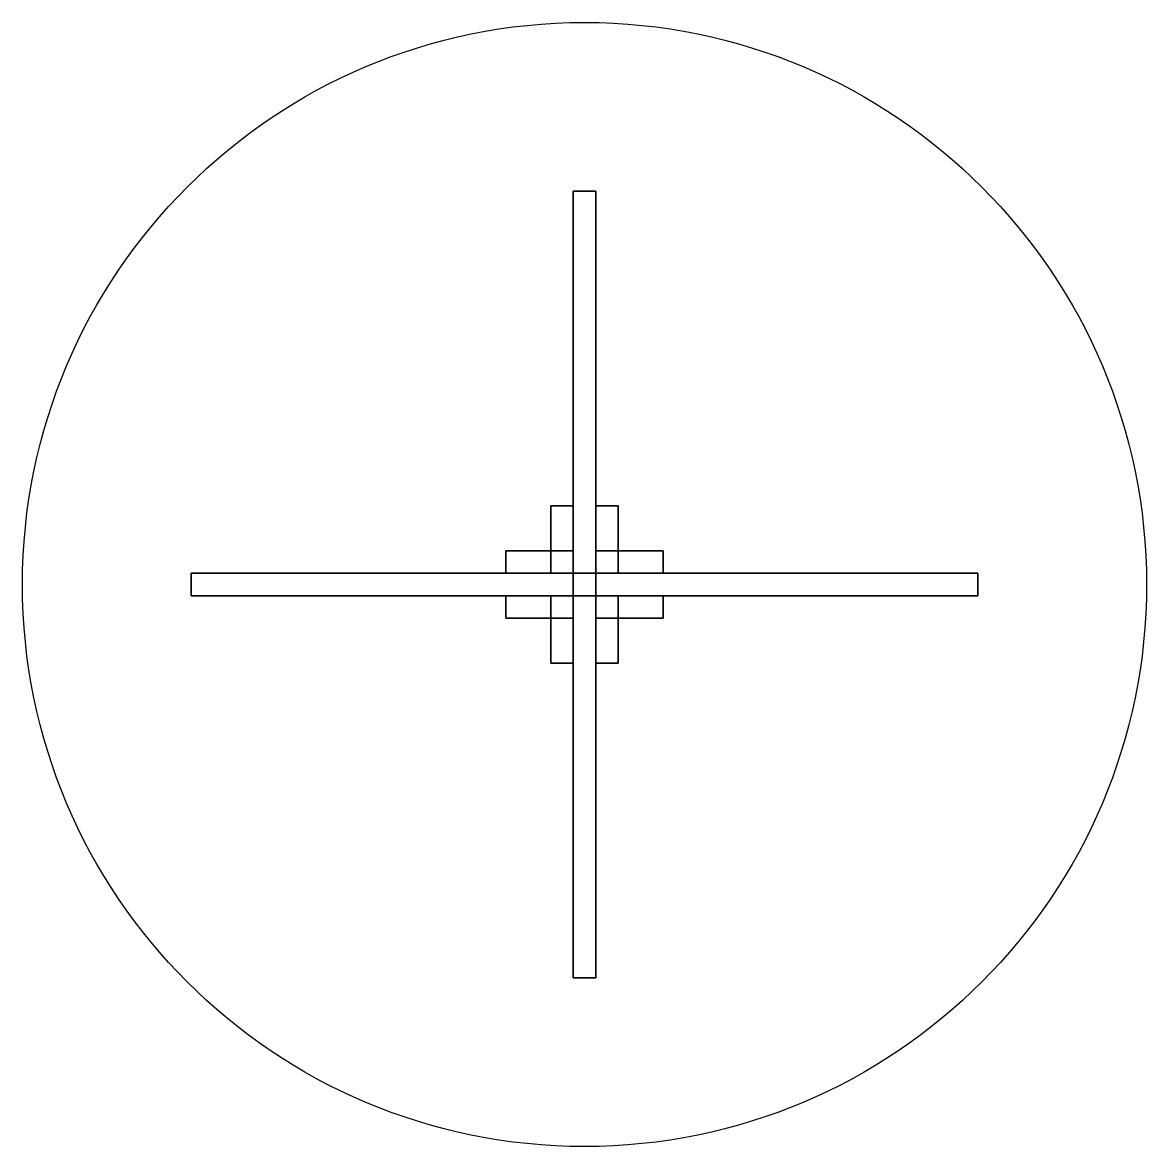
# Model space of a CAD drawing. Extents: x -0.5 to 0.5, y -0.5 to 0.5.
import ezdxf

# ---------------------------------------------------------------- set-up
doc = ezdxf.new("R2010")
doc.units = 0
doc.header["$LTSCALE"] = 0.1
doc.layers.get('0').update_dxf_attribs({"color": 8, "linetype": 'CONTINUOUS'})

msp = doc.modelspace()

# ---------------------------------------------------------------- linework, layer by layer
at = {"color": 255}
msp.add_circle((0, 0, 0.7), 0.5, dxfattribs=at)

# ---------------------------------------------------------------- meshes
mesh = msp.add_polymesh((6, 3), dxfattribs=at)
for k, corner in enumerate([(0.01, 0.35, 0.06), (0.01, 0.35), (0.01, 0.35), (0.01, 0.01, 0.06), (0.01, 0.01), (0.01, 0.01), (-0.01, 0.01, 0.06), (-0.01, 0.01), (0.01, 0.01), (-0.01, 0.35, 0.06), (-0.01, 0.35), (0.01, 0.35), (-0.01, 0.35, 0.06), (-0.01, 0.35, 0.06), (0.01, 0.35, 0.06), (-0.01, 0.01, 0.06), (-0.01, 0.01, 0.06), (0.01, 0.01, 0.06)]):
    mesh.set_mesh_vertex(divmod(k, 3), corner)
mesh = msp.add_polymesh((6, 3), dxfattribs=at)
for k, corner in enumerate([(-0.01, 0.03, 0.7), (-0.01, 0.03), (-0.01, 0.03), (-0.03, 0.03, 0.7), (-0.03, 0.03), (-0.03, 0.03), (-0.03, 0.07, 0.7), (-0.03, 0.07), (-0.03, 0.03), (-0.01, 0.07, 0.7), (-0.01, 0.07), (-0.01, 0.03), (-0.01, 0.07, 0.7), (-0.01, 0.07, 0.7), (-0.01, 0.03, 0.7), (-0.03, 0.07, 0.7), (-0.03, 0.07, 0.7), (-0.03, 0.03, 0.7)]):
    mesh.set_mesh_vertex(divmod(k, 3), corner)
mesh = msp.add_polymesh((6, 3), dxfattribs=at)
for k, corner in enumerate([(0.03, 0.03, 0.7), (0.03, 0.03), (0.03, 0.03), (0.01, 0.03, 0.7), (0.01, 0.03), (0.01, 0.03), (0.01, 0.07, 0.7), (0.01, 0.07), (0.01, 0.03), (0.03, 0.07, 0.7), (0.03, 0.07), (0.03, 0.03), (0.03, 0.07, 0.7), (0.03, 0.07, 0.7), (0.03, 0.03, 0.7), (0.01, 0.07, 0.7), (0.01, 0.07, 0.7), (0.01, 0.03, 0.7)]):
    mesh.set_mesh_vertex(divmod(k, 3), corner)
mesh = msp.add_polymesh((6, 3), dxfattribs=at)
for k, corner in enumerate([(-0.03, 0.01, 0.7), (-0.03, 0.01), (-0.03, 0.01), (-0.07, 0.01, 0.7), (-0.07, 0.01), (-0.07, 0.01), (-0.07, 0.03, 0.7), (-0.07, 0.03), (-0.07, 0.01), (-0.03, 0.03, 0.7), (-0.03, 0.03), (-0.03, 0.01), (-0.03, 0.03, 0.7), (-0.03, 0.03, 0.7), (-0.03, 0.01, 0.7), (-0.07, 0.03, 0.7), (-0.07, 0.03, 0.7), (-0.07, 0.01, 0.7)]):
    mesh.set_mesh_vertex(divmod(k, 3), corner)
mesh = msp.add_polymesh((6, 3), dxfattribs=at)
for k, corner in enumerate([(0.07, 0.01, 0.7), (0.07, 0.01), (0.07, 0.01), (0.03, 0.01, 0.7), (0.03, 0.01), (0.03, 0.01), (0.03, 0.03, 0.7), (0.03, 0.03), (0.03, 0.01), (0.07, 0.03, 0.7), (0.07, 0.03), (0.07, 0.01), (0.07, 0.03, 0.7), (0.07, 0.03, 0.7), (0.07, 0.01, 0.7), (0.03, 0.03, 0.7), (0.03, 0.03, 0.7), (0.03, 0.01, 0.7)]):
    mesh.set_mesh_vertex(divmod(k, 3), corner)
mesh = msp.add_polymesh((6, 3), dxfattribs=at)
for k, corner in enumerate([(-0.35, 0.01, 0.06), (-0.35, 0.01), (-0.35, 0.01), (-0.01, 0.01, 0.06), (-0.01, 0.01), (-0.01, 0.01), (-0.01, -0.01, 0.06), (-0.01, -0.01), (-0.01, 0.01), (-0.35, -0.01, 0.06), (-0.35, -0.01), (-0.35, 0.01), (-0.35, -0.01, 0.06), (-0.35, -0.01, 0.06), (-0.35, 0.01, 0.06), (-0.01, -0.01, 0.06), (-0.01, -0.01, 0.06), (-0.01, 0.01, 0.06)]):
    mesh.set_mesh_vertex(divmod(k, 3), corner)
mesh = msp.add_polymesh((6, 3), dxfattribs=at)
for k, corner in enumerate([(0.35, -0.01, 0.06), (0.35, -0.01), (0.35, -0.01), (0.01, -0.01, 0.06), (0.01, -0.01), (0.01, -0.01), (0.01, 0.01, 0.06), (0.01, 0.01), (0.01, -0.01), (0.35, 0.01, 0.06), (0.35, 0.01), (0.35, -0.01), (0.35, 0.01, 0.06), (0.35, 0.01, 0.06), (0.35, -0.01, 0.06), (0.01, 0.01, 0.06), (0.01, 0.01, 0.06), (0.01, -0.01, 0.06)]):
    mesh.set_mesh_vertex(divmod(k, 3), corner)
mesh = msp.add_polymesh((6, 3), dxfattribs=at)
for k, corner in enumerate([(-0.03, -0.03, 0.7), (-0.03, -0.03), (-0.03, -0.03), (-0.07, -0.03, 0.7), (-0.07, -0.03), (-0.07, -0.03), (-0.07, -0.01, 0.7), (-0.07, -0.01), (-0.07, -0.03), (-0.03, -0.01, 0.7), (-0.03, -0.01), (-0.03, -0.03), (-0.03, -0.01, 0.7), (-0.03, -0.01, 0.7), (-0.03, -0.03, 0.7), (-0.07, -0.01, 0.7), (-0.07, -0.01, 0.7), (-0.07, -0.03, 0.7)]):
    mesh.set_mesh_vertex(divmod(k, 3), corner)
mesh = msp.add_polymesh((6, 3), dxfattribs=at)
for k, corner in enumerate([(-0.01, -0.35, 0.06), (-0.01, -0.35), (-0.01, -0.35), (-0.01, -0.01, 0.06), (-0.01, -0.01), (-0.01, -0.01), (0.01, -0.01, 0.06), (0.01, -0.01), (-0.01, -0.01), (0.01, -0.35, 0.06), (0.01, -0.35), (-0.01, -0.35), (0.01, -0.35, 0.06), (0.01, -0.35, 0.06), (-0.01, -0.35, 0.06), (0.01, -0.01, 0.06), (0.01, -0.01, 0.06), (-0.01, -0.01, 0.06)]):
    mesh.set_mesh_vertex(divmod(k, 3), corner)
mesh = msp.add_polymesh((6, 3), dxfattribs=at)
for k, corner in enumerate([(0.07, -0.03, 0.7), (0.07, -0.03), (0.07, -0.03), (0.03, -0.03, 0.7), (0.03, -0.03), (0.03, -0.03), (0.03, -0.01, 0.7), (0.03, -0.01), (0.03, -0.03), (0.07, -0.01, 0.7), (0.07, -0.01), (0.07, -0.03), (0.07, -0.01, 0.7), (0.07, -0.01, 0.7), (0.07, -0.03, 0.7), (0.03, -0.01, 0.7), (0.03, -0.01, 0.7), (0.03, -0.03, 0.7)]):
    mesh.set_mesh_vertex(divmod(k, 3), corner)
mesh = msp.add_polymesh((6, 3), dxfattribs=at)
for k, corner in enumerate([(-0.01, -0.07, 0.7), (-0.01, -0.07), (-0.01, -0.07), (-0.03, -0.07, 0.7), (-0.03, -0.07), (-0.03, -0.07), (-0.03, -0.03, 0.7), (-0.03, -0.03), (-0.03, -0.07), (-0.01, -0.03, 0.7), (-0.01, -0.03), (-0.01, -0.07), (-0.01, -0.03, 0.7), (-0.01, -0.03, 0.7), (-0.01, -0.07, 0.7), (-0.03, -0.03, 0.7), (-0.03, -0.03, 0.7), (-0.03, -0.07, 0.7)]):
    mesh.set_mesh_vertex(divmod(k, 3), corner)
mesh = msp.add_polymesh((6, 3), dxfattribs=at)
for k, corner in enumerate([(0.03, -0.07, 0.7), (0.03, -0.07), (0.03, -0.07), (0.01, -0.07, 0.7), (0.01, -0.07), (0.01, -0.07), (0.01, -0.03, 0.7), (0.01, -0.03), (0.01, -0.07), (0.03, -0.03, 0.7), (0.03, -0.03), (0.03, -0.07), (0.03, -0.03, 0.7), (0.03, -0.03, 0.7), (0.03, -0.07, 0.7), (0.01, -0.03, 0.7), (0.01, -0.03, 0.7), (0.01, -0.07, 0.7)]):
    mesh.set_mesh_vertex(divmod(k, 3), corner)

doc.saveas('drawing.dxf')
